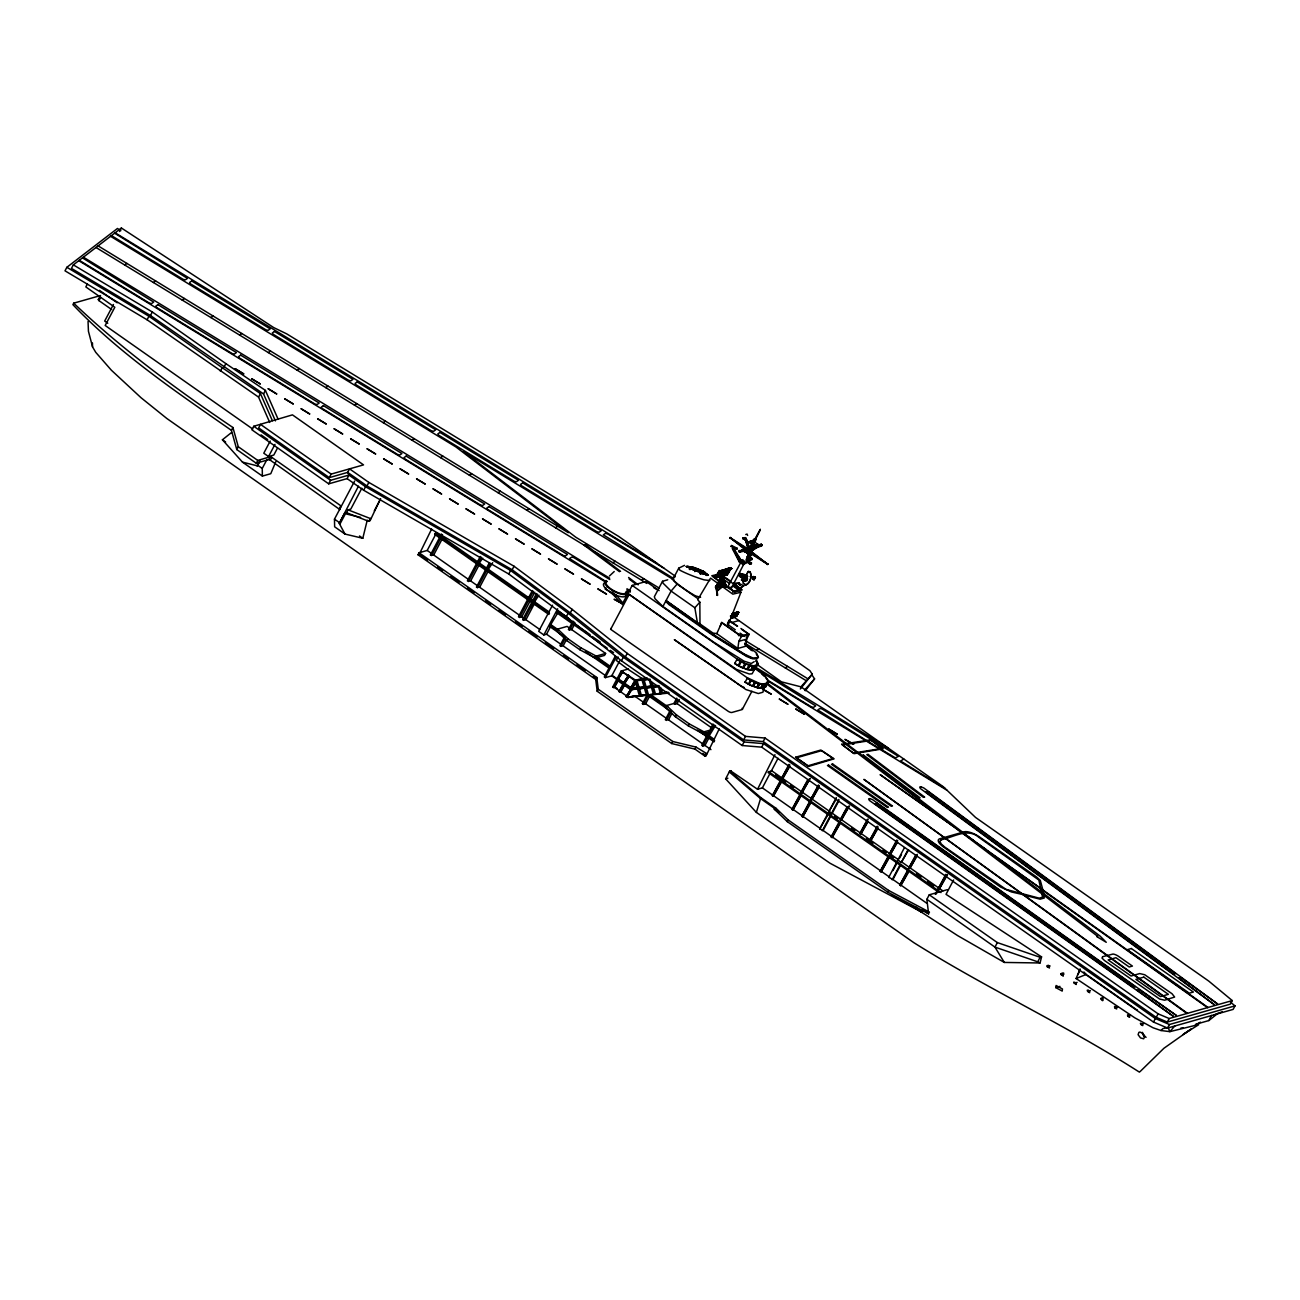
<?xml version="1.0" encoding="UTF-8"?>
<svg xmlns="http://www.w3.org/2000/svg" width="1300" height="1300" viewBox="0 0 1300 1300"><rect width="100%" height="100%" fill="white"/><g stroke="black" fill="none" stroke-linecap="round" stroke-linejoin="round"><path stroke-width="1.5" d="M723.109 579.134L718.916 581.815M723.629 577.704L720.915 575.803L719.778 577.054L723.629 577.704L721.012 577.671L718.51 582.27L724.896 582.66L716.267 586.869L724.88 582.692L720.817 579.67L724.88 582.579L722.101 586.706M718.51 582.27L723.092 578.971M731.786 615.924L730.762 617.63L731.64 615.826M731.949 615.225C734.971 612.3 737.766 614.266 736.759 612.349C738.936 615.192 739.424 609.976 736.369 613.405C725.546 615.42 739.326 611.845 733.363 614.867M746.086 559.276L751.497 563.062L751.075 563.875L747.906 561.665L743.308 564.736L739.278 561.909L732.404 548.762L734.207 547.934M734.045 613.356L732.956 613.795M733.606 547.658L733.411 548.925L733.817 548.178M733.785 616.168L731.364 616.492L732.648 617.24C735.686 616.574 739.944 613.649 734.858 616.249M736.483 616.07L735.345 615.355L734.289 617.386L735.702 615.436M737.344 614.347C736.434 617.776 735.329 615.404 733.314 617.045C729.137 618.264 733.753 615.631 735.296 616.476C737.945 615.111 732.062 615.745 732.648 617.24C733.411 616.492 740.139 614.965 734.63 616.671L733.346 615.924M736.629 612.934L737.669 613.746L737.913 612.592M745.631 537.842C743.226 540.621 746.379 535.324 745.209 539.175L748.053 548.129L748.589 547.072L761.264 544.294M761.101 544.326L762.158 544.879L761.589 545.919L752.212 549.25L739.651 552.175L738.644 551.46L748.589 547.072M740.139 591.077L740.951 592.247L732.826 594.149L710.564 578.11L697.726 599.739L699.839 602.192L699.985 623.919L712.969 633.035L716.771 633.653L737.864 648.472L745.696 646.23L746.655 639.096L749.19 634.286L740.903 628.469M749.661 557.31L749.986 556.692C749.19 549.867 748.247 563.322 748.832 556.465A7.166 6.5 -10 0 1 749.288 555.019C752.505 544.375 744.055 567.044 748.621 560.836L749.336 559.276L747.793 558.512M748.41 557.05L749.141 559.504L749.206 558.545A7.166 6.5 -10 0 1 749.661 557.082L750.019 553.849L751.124 555.23L751.758 553.117L751.66 554.531M747.939 557.375L748.914 559.26L748.166 557.261L749.824 554.158L748.459 556.806L748.946 559.699L748.475 557.554L750.019 553.914L748.881 555.523L749.645 557.034L749.97 555.003A7.166 2.762 17.4 0 1 749.872 554.255L748.914 559.78L747.094 560.202M746.866 560.706L747.841 558.789C746.395 556.497 751.985 549.819 748.946 553.767M721.874 587.031L717.015 591.159L721.695 587.031M752.131 558.984L748.101 560.381L751.952 559.26L751.059 557.7L752.212 559.406L750.474 559.845L749.239 558.707C746.753 556.367 749.06 552.419 747.841 558.626L748.67 554.352M749.45 557.505C750.214 551.314 747.224 557.082 748.621 560.836M748.491 558.545L748.702 556.156L748.491 560.056L748.702 554.921A11.554 10.449 -10 0 1 749.921 552.646L748.979 554.418M747.858 556.839L748.556 554.515M739.017 666.087L742.641 667.842L739.017 666.087L741.179 661.814L744.786 663.569L742.641 667.842M753.707 670.946L752.066 673.822L749.288 674.001L736.629 669.5L627.9 593.531L746.964 677.609L759.606 683.442L763.36 684.028L767.991 682.711L768.398 680.94L765.196 676.033L754.276 668.005M755.024 667.192L755.528 668.947L755.625 667.501M755.722 665.681L757.494 665.21L755.722 665.681L754.146 670.069L757.656 664.918L757.153 663.163M718.754 584.415L716.641 590.655L721.029 579.816M748.442 558.253L748.735 555.831M750.1 576.648L755.008 576.891L752.944 577.102L754.227 579.67L755.414 577.444L754.016 576.729L752.83 578.955L754.097 579.767M717.031 595.254L716.251 587.015L717.324 595.449M748.166 555.327L748.085 557.424L748.215 555.945M748.54 560.04L749.109 559.553M748.134 555.913L747.744 557.619M716.202 587.86L717.178 586.544L715.617 586.414L716.202 587.86L721.029 579.849M748.962 556.026L748.784 557.472M953.599 879.97L946.026 894.335L1041.56 956.881L1040.081 962.975L1004.315 962.439L957.645 935.61L916.191 908.749L891.475 894.888M737.864 648.472L738.822 641.322L741.358 636.529L749.19 634.286M717.048 591.126L715.91 587.064M724.847 582.725L718.543 582.221L721.305 577.753M714.87 578.126L719.599 576.778L721.012 577.671L718.867 582.286L720.931 577.98M92.462 342.924L92.544 346.905L95.729 352.316L111.378 370.224L141.05 397.735L166.855 418.503L913.786 942.63C987.188 988.764 1066.179 1025.212 1139.19 1071.996M722.621 577.639L726.212 586.95L720.346 582.514L721.126 577.817M721.11 578.419L720.346 582.514M719.014 581.815L720.801 579.654L718.689 584.659M720.817 579.946L716.186 586.479L721.24 576.712L722.264 577.428L721.061 577.2L716.186 586.479M1055.73 987.594L1056.104 985.481L1062.457 988.991L1062.214 991.087L1055.73 987.594L1059.971 986.391M690.901 568.003L686.221 566.508L697.986 568.815L699.433 570.635L691.178 567.418M687.44 566.101L703.658 571.334L692.738 566.979M691.454 567.678L689.374 569.319L690.804 567.418L699.579 569.92M690.674 568.067L692.136 567.011L690.674 568.067L692.9 567.791M691.584 568.165L691.031 567.32M692.364 566.979L693.81 568.49L692.364 566.979L686.221 566.508M707.2 574.779L696.93 569.189L704.844 572.13L700.18 573.771L703.105 572.033L708.224 575.169L703.722 571.626L702.488 572.617L707.054 575.494L696.426 569.254L694.785 571.594L696.54 569.822M699.433 570.635L696.426 569.254M698.295 569.774L697.19 570.082L701.854 572.26L703.722 571.626M696.345 569.904L697.775 568.831M698.636 569.091L697.808 569.497M700.18 573.771L701.74 571.773L702.26 572.683M700.928 573.966L702.39 572.049M703.072 571.366L704.697 572.829M703.82 572.227L703.284 571.334M708.159 575.185L703.43 571.399M744.396 538.525L744.949 537.55M719.03 581.88L721.077 577.688M749.141 684.531L752.651 686.14L749.141 684.531L751.189 680.517L754.699 682.142L752.651 686.14M754.211 661.668L751.286 663.471L744.071 661.164L713.716 642.151L662.919 606.499L655.005 598.715L654.355 596.7L662.529 581.279L667.729 579.8M751.189 680.517L754.65 682.37M763.36 690.446L762.954 692.217L758.339 693.534L745.956 689.569L674.326 639.665L735.784 682.321M765.521 685.1L765.765 686.79L767.52 681.346M768.089 681.606L765.57 687.066L763.636 687.602L767.033 682.988M748.654 553.183L757.851 546.747L748.134 552.858L756.405 546.52M731.104 546.423L731.608 545.512L737.214 548.324L736.694 549.315L731.104 546.423L731.608 545.512M736.694 549.315L737.23 548.259M354.624 481.098L334.474 519.139L334.636 526.793L345.004 534.072L362.798 538.281L367.25 520.163M748.053 556.887L748.54 555.734M756.372 812.403L760.841 797.631L729.722 771.062L725.644 778.863L756.372 812.403L829.985 863.216L922.155 912.389L915.98 907.205M718.591 573.414L719.209 571.659M719.079 574.844L720.184 571.431M720.574 572.845L721.012 571.399M720.736 572.634L721.175 571.139L719.696 573.105M721.061 574.291L722.166 570.863M722.572 572.276L723.158 570.586M724.149 570.294L723.044 573.722L725.969 569.774M724.555 571.724L724.977 570.261M724.701 571.512L725.14 570.017M725.026 573.154L725.969 569.985L723.19 575.087M725.205 572.861L726.131 569.725M726.538 571.155L727.122 569.449M727.009 572.601L728.114 569.173M728.52 570.586L729.105 568.88L718.543 571.87M729.17 571.74L730.096 568.604L727.155 572.553M748.881 558.301L748.654 557.261M1078.074 974.545L1080.121 968.987L1076.091 978.542L1134.884 1017.867L1153.1 1027.796L1161.014 1030.526L1169.854 1031.648L1194.342 1025.602L1200.404 1022.158M747.63 535.438L747.061 534.056L745.778 534.528M748.8 556.53L749.921 554.109M716.267 586.869C728.293 573.495 711.913 592.036 717.178 586.544M730.974 617.305L731.64 616.817M732.826 614.006C732.875 615.192 736.271 611.488 734.549 614.25M736.19 615.875L732.859 616.817L733.622 617.581L735.036 615.631M736.109 612.544L738.4 612.365L734.695 614.494M716.3 585.926L715.325 587.242M743.178 581.344L743.73 579.8M742.999 581.425L743.584 579.832M748.946 556.985C751.043 556.043 745.729 560.56 750.344 559.227L752.212 559.406M739.456 634.497L738.79 635.765M740.48 634.01L740.122 634.969L738.043 634.709M749.158 557.245L750.539 554.84L750.506 555.88A11.554 10.449 -10 0 0 749.352 558.171L748.296 557.895M727.984 625.528L740.951 592.247M745.046 581.295L745.778 579.621L740.041 576.176L745.046 581.295L744.38 578.906M275.811 461.679L270.774 473.704L262.389 476.093L242.482 462.134L222.414 439.79L231.514 432.526M595.709 679.477L418.015 554.775L419.087 552.76L596.781 677.446L595.709 679.477L597.188 691.242L671.726 743.551L694.98 749.125L704.86 756.064L706.128 755.69L719.258 728.861M716.771 633.653L721.809 622.472L741.13 636.025L748.296 633.994L741.845 629.46M720.2 626.242L721.809 622.472M737.587 626.145L728.959 620.425L727.366 624.211L735.296 629.769M727.74 624.033L729.3 620.327M749.028 554.158L748.166 555.587M749.109 556.871L748.589 558.415L748.329 556.806M419.949 552.858L431.616 529.084M730.892 771.046L757.543 789.262L762.385 787.881L770.136 773.207M757.543 789.262L774.962 754.666M380.266 499.265L370.045 520.78L368.501 521.219L346.548 512.704L344.662 513.24L339.251 523.445L345.004 534.072M750.409 552.516L748.735 555.961M755.528 539.159L760.337 529.425L755.495 538.996M740.041 576.176L746.688 580.694C749.921 575.656 739.115 578.971 739.408 573.885L743.86 574.86M1195.626 1024.319L1208.886 1020.549L1211.47 1015.446M1100.694 998.562C1104.285 997.327 1103.538 1003.827 1100.694 998.562L1103.521 997.75M716.82 586.706C732.16 588.543 723.938 585.634 723.385 578.175M749.044 554.791L749.824 552.484L749.369 554.174M120.835 230.685L117.455 228.475L66.869 267.296L65 270.822L147.079 319.784L258.554 397.101L269.717 422.435M675.317 576.192L618.719 536.445L286.715 333.873L273.683 327.567L121.388 228.004L73.336 264.875L71.468 268.401L150.442 315.51L263.543 393.949L275.421 420.891M100.539 295.539L73.694 303.176L72.914 304.671C119.6 353.73 176.183 391.771 231.432 430.365L236.779 449.556L256.311 463.271L268.791 459.55L270.286 460.184L339.852 509.567L340.892 505.83L271.781 457.34L270.286 456.723L257.806 460.444L256.311 463.271M87.409 283.936L85.832 286.926L114.822 307.271L105.17 325.488L252.752 429.049M119.519 231.53L121.388 228.004M111.638 309.514L98.914 300.592L98.28 299.553L100.035 296.238M98.914 300.592L100.653 297.277M113.457 304.476L104.683 321.051L107.786 323.229M147.079 319.784L148.947 316.257L66.869 267.296M150.442 315.51L152.311 311.984L73.336 264.875M220.382 371.248L222.251 367.721L148.947 316.257M223.99 367.152L225.875 363.626L152.311 311.984M231.432 430.365L232.928 427.521C177.125 389.691 122.525 349.846 73.694 303.176M258.554 397.101L260.423 393.575L222.251 367.721M263.543 393.949L265.411 390.406L225.875 363.626M236.779 449.556L238.274 446.729L232.928 427.521M331.175 474.094L260.52 424.385L258.651 427.911L329.306 477.62L331.175 474.094L363.512 464.88L292.451 414.863L253.76 426.27L251.891 429.796L328.705 483.844L347.1 478.611L348.969 475.085L347.685 472.387L349.554 468.861L368.842 482.414L514.036 566.231L572.163 609.375L627.234 653.38L745.517 736.385L765.066 738.043L1158.105 1013.821L1169.188 1018.534L1232.27 1000.577L1208.691 981.045L975.536 817.424L943.312 786.744L800.946 686.839L781.446 681.834L757.656 664.918M242.482 462.134L257.075 465.774L259.886 460.574M270.221 441.041L263.786 453.212L268.531 456.544L273.796 455.049L277.485 448.094M257.075 465.774L259.301 462.67M262.389 476.093L262.243 468.439L267.036 459.387M268.531 456.544L274.983 444.372M268.791 459.55L270.286 456.723M270.286 460.184L271.781 457.34M328.705 483.844L330.574 480.317L348.969 475.085L365.544 486.72L510.608 570.489L568.149 613.178L623.301 657.264L744.039 741.975L763.587 743.633L1155.359 1018.534L1169.447 1024.514L1235 1005.875L1230.401 1002.056M339.381 508.657L340.892 505.83M339.251 523.445L358.459 486.168M339.999 523.965L345.41 513.76L360.604 517.367M346.548 512.704L348.059 509.86L350.805 509.08L361.855 488.215M1235 1005.875L1233.131 1009.401L1167.579 1028.056L1153.49 1022.06L761.719 747.159L742.154 745.517L621.433 660.79L566.28 616.72L508.739 574.015L363.659 490.246L365.544 486.72M1232.27 1000.577L1230.401 1004.12L1167.319 1022.06L1156.236 1017.364L763.197 741.569L743.649 739.911L625.349 656.906L570.294 612.901L512.168 569.774L366.974 485.94L368.842 482.414M368.501 521.219L371.215 518.034M374.286 510.835L380.673 498.761M434.671 534.349L436.475 532.919L441.951 536.754L440.131 538.184L434.671 534.349L435.906 534.008L427.196 550.452L419.087 552.76M448.923 543.156L442.39 538.558L433.696 555.003L430.43 554.905L441.496 533.991M431.454 555.62L442.52 534.706M441.724 537.81L477.669 563.03L477.084 564.119L441.139 538.899L441.724 537.81L442.975 537.469L478.904 562.705M480.317 556.449L467.382 580.84L470.649 580.938L479.343 564.509L484.152 567.872M468.406 581.555L481.325 557.164M479.927 563.42L487.923 569.043L486.119 570.456L478.108 564.834L482.723 558.122M489.336 562.786L476.418 587.178L479.668 587.275L488.378 570.846L496.584 576.615M477.441 587.892L490.36 563.501M487.711 570.082L528.791 598.91L528.206 599.999L487.142 571.171L492.7 562.689M508.739 574.015L510.608 570.489M512.168 569.774L514.036 566.231M532.35 590.574L518.505 616.72L519.529 617.435L521.755 616.817L530.449 600.389L529.23 600.714L532.383 602.924L534.186 601.51L531.034 599.284L529.23 600.714M519.529 617.435L533.374 591.289M531.034 599.284L534.771 592.231M548.519 613.064L534.625 603.314L525.931 619.759L522.697 619.645L536.526 593.499M523.705 620.36L537.55 594.23M531.001 607.523L532.74 604.24M533.991 602.55L549.429 613.389L548.844 614.477L533.406 603.639L538.947 595.156M552.533 605.183L538.688 631.329L543.839 634.952L546.536 634.205L550.826 626.113L557.05 630.484M543.839 634.952L557.684 608.806M565.191 637.374L549.608 626.438L558.041 612.479L568.945 620.133M572.406 623.74L556.822 612.804L557.408 611.699L558.61 611.374L569.53 619.044M566.28 616.72L568.149 613.178M570.294 612.901L572.163 609.375M564.622 636.854L559.91 645.759L563.144 645.872L566.572 639.389M607.165 648.131L573.43 624.455L574.649 624.13L571.724 629.639L568.506 629.541L572.991 621.075M560.934 646.474L565.646 637.569M569.514 630.256L573.999 621.79M573.43 624.455L575.217 623.041M605.979 587.811L605.231 589.241C612.381 591.5 619.564 602.859 623.35 604.825M615.534 596.472L616.298 595.059L622.863 603.021L632.19 585.423L646.067 581.474L659.133 590.622M742.056 708.337A3.25 1.121 27.9 0 1 742.04 709.589L731.9 712.465A3.25 1.121 27.9 0 1 727.919 711.116L610.659 629.314L628.94 594.799M571.724 629.639L605.605 653.429L604.549 655.411L595.189 658.028L579.832 649.724L566.995 640.721L556.692 631.004L557.716 629.086L567.125 626.405L569.514 628.095M615.371 655.996L604.305 676.91L605.329 677.641L611.764 675.854L619.661 660.92M597.188 691.242L598.26 689.227L596.781 677.446M597.188 657.979L610.171 667.436L609.586 668.525L585.488 651.625M605.329 677.641L616.395 656.727M618.117 657.004L616.298 660.449L627.77 669.142L641.989 678.47L647.189 677.885M621.433 660.79L623.301 657.264M625.349 656.906L627.234 653.38M669.126 693.046L627.055 697.239L626.161 696.621L631.036 689.016L624.764 684.613L620.88 691.941L619.028 691.6L623.886 683.995L618.378 680.144L614.51 687.472L612.641 687.131L621.173 671.011L628.452 668.98M613.519 687.749L618.378 680.144M617.906 679.477L623.041 671.352L617.906 679.477L623.399 683.329L628.534 675.204L623.399 683.329M684.531 565.354L678.762 568.165L673.481 578.126L674.164 580.921A48.961 16.981 27.9 0 0 695.549 595.92L700.602 597.285M662.919 606.499L665.649 601.331L716.462 636.984M745.095 643.988L756.584 653.071L758.42 657.508L752.863 657.995L744.461 654.128L711.783 633.555L666.055 600.584L671.076 591.077L677.121 584.074L697.759 598.553M619.028 691.6L622.911 684.271L617.403 680.42M619.905 692.217L624.764 684.613M624.276 683.946L629.411 675.837L624.276 683.946L630.549 688.35L634.855 681.801M756.178 653.819L758.306 657.085L756.876 658.97L752.456 658.759L746.736 656.516L711.376 634.303L668.817 604.435L669.207 603.688M626.161 696.621L631.036 689.016M630.549 688.35L634.709 680.501L641.989 678.47M668.476 692.591L627.055 697.239L631.069 689.666L638.381 688.675M631.702 688.447L636.058 680.842L643.029 679.884L642.054 680.16L644.085 687.066L631.702 688.447L638.056 687.57L637.081 687.846L634.709 680.501L621.173 671.011L635.684 680.225M627.055 697.239L632.044 689.39M632.678 688.171L636.253 681.428M744.673 549.38L730.064 537.566L746.883 548.194M653.055 697.872L649.935 695.679L645.645 703.788L643.451 704.389L642.428 703.674L647.14 694.785M729.706 538.216L730.584 537.42M643.451 704.389L648.619 694.622M670.589 711.327L648.733 696.004L649.317 694.915L666.494 706.956M719.81 570.846L716.398 576.94L717.957 575.315M717.567 575.591L720.135 570.83M722.361 576.55L717.291 576.924L720.021 571.675M717.73 576.648L716.592 576.111L726.017 573.381L728.699 568.311L730.161 569.335L728.455 567.954L725.514 573.332M718.185 575.413L720.736 570.668M732.534 548.519L741.699 561.226L734.191 549.039L732.534 548.519C735.702 549.136 736.028 557.212 739.7 561.113L743.73 563.924L747.906 561.665M718.786 575.25L721.305 570.505L718.283 576.387L718.055 575.364L716.414 577.021M719.404 575.071L721.971 570.31M721.159 571.903L719.566 570.489L716.251 577.135L728.146 573.755L731.087 568.214M719.225 576.225L722.572 570.148M721.923 574.178L720.379 575.884L723.19 569.969M720.363 575.803L723.808 569.79M719.778 577.054L720.915 575.803M721.207 575.656L724.409 569.628M717.291 576.924L727.301 574.876L725.644 573.251M722.459 574.194L725.026 569.449M716.398 586.625L721.256 577.249M722.15 574.113L722.247 575.266L725.628 569.27M723.678 573.852L726.245 569.091M720.801 579.686L718.9 582.075M742.885 538.216L745.745 538.444L746.428 539.663L745.355 539.971L742.885 538.216L745.908 538.168L749.206 547.154L746.298 539.581M724.295 573.674L726.863 568.929M724.23 574.697L727.415 568.766L724.327 574.681M743.194 539.175L743.031 537.94M725.173 574.519L728.585 567.921L729.462 568.539M726.749 572.975L729.251 568.246M744.786 538.801L745.241 537.566M724.344 574.762L725.887 573.056L726.099 574.259L729.3 568.181L718.916 571.188L716.349 575.981L728.942 572.179M744.575 539.354L746.233 539.89M721.89 576.046L726.749 574.08M727.155 573.966L729.934 568.847L728.991 572.033L717.242 575.38L720.021 571.48M745.355 539.971L746.574 539.37M727.22 574.697L726.017 573.381M730.779 568.246L731.738 568.571L730.779 568.246L729.609 570.278M745.599 540.069L747.711 547.072L751.335 548.096L749.921 547.332M739.651 552.175L740.22 551.119L762.158 544.879M748.54 541.938L752.814 540.508L757.754 544.342L753.626 545.512L748.54 541.938L752.814 540.508M739.278 561.909L742.121 560.43M747.403 547.674L750.165 547.024M744.153 563.469L731.543 587.892L730.064 587.909L728.081 586.219L741.049 561.957M749.856 547.609L752.781 542.653M752.472 542.523C753.724 536.413 758.258 538.85 753.886 543.286L752.472 542.523L753.74 543.562L751.335 548.096M750.376 547.202L751.969 544.18M752.911 542.392L754.959 538.541M750.523 547.885L752.326 542.783M753.058 543.075L754.504 538.671M751.254 547.674L752.846 544.651M753.789 542.864L755.836 539.012M750.376 549.786L750.945 548.73M748.508 549.266L767.764 564.411L749.304 552.695L749.58 551.314M748.54 554.84L749.158 553.459M747.565 556.01L748.93 554.531M753.626 545.512L757.9 544.066M746.606 559.731L747.337 556.335M739.781 576.664L738.709 575.201L739.408 573.885M752.212 549.25L752.765 548.21M739.619 574.567L740.301 573.267L743.064 577.509M746.801 560.365L747.727 559.829M747.516 561.129L748.442 560.592M748.117 561.226L749.239 558.707L747.793 558.058M748.719 560.332L749.271 558.854M751.059 557.7L751.189 558.464M670.02 710.808L665.308 719.729L668.509 719.842L671.938 713.359M713.749 740.48L709.247 737.311L704.957 745.42L702.78 746.021L701.756 745.306L709.312 731.055L710.336 731.77L702.959 733.753L688.285 725.822L675.447 716.82L665.503 707.46L666.526 705.526L673.904 703.495L676.715 698.165M740.886 577.346L740.22 575.835M741.504 576.875L740.464 575.364M751.465 557.651L751.887 558.837M666.331 720.444L671.044 711.539M673.904 703.495L674.911 704.21L677.56 699.221M739.001 583.375L743.795 585.78L740.171 588.071M744.25 574.535L741.52 574.242L742.869 576.128L745.615 576.42L744.25 574.535L741.52 574.242M747.484 562.461L749.938 564.184L751.497 563.062M761.15 544.164L761.589 545.919M674.911 704.21L677.089 703.609L679.283 699.481M743.795 585.78L738.546 588.851L733.736 585.488M731.949 615.371L733.086 613.226M734.711 613.161C732.599 615.534 732.842 611.991 735.166 614.087M732.03 616.298L732.29 617.955L733.444 616.086M733.363 614.071L733.753 613.031M731.624 618.134L732.111 616.85L732.956 617.76M753.496 579.686L755.414 577.444M734.679 615.55L734.76 616.98M735.345 615.355L735.605 617.012M735.215 613.145L736.011 614.104L737.425 612.17L738.822 612.495M736.011 615.176L735.426 616.785L734.695 615.94M736.678 613.925L737.734 611.894M737.506 613.795L738.384 611.991L737.669 613.827M671.726 743.551L672.799 741.52L696.053 747.11L706.972 753.74M767.227 564.558L768.105 563.745M746.395 637.569L748.296 633.994M734.711 663.455L737.035 659.279L740.447 661.408L738.108 665.584L734.711 663.455L738.108 665.584M694.98 749.125L696.053 747.11M713.05 724.003L710.352 729.072L711.376 729.788L714.058 724.717M743.389 667.924L745.517 663.894L749.158 665.438L747.012 669.467L743.389 667.924L747.012 669.467M708.793 735.508L707.038 736.921L697.385 730.129M743.551 668.233L745.517 663.894M702.78 746.021L710.336 731.77M714.09 741.861L708.061 737.636L715.52 725.481M746.85 669.142L749.158 665.438M756.714 660.4L757.884 664.658L753.171 665.925L750.831 670.28L747.516 669.337L749.661 665.308L752.976 666.25L749.661 665.308M747.858 669.695L750.003 665.665M704.86 756.064L705.916 754.033M750.831 670.28L752.635 665.876M745.095 682.11L747.321 678.21L750.555 680.176L748.329 684.092L745.095 682.11L748.329 684.092M751.514 670.329L753.642 666.299L755.836 666.169L753.707 670.199L751.026 669.955L753.707 670.199M753.236 669.825L755.836 666.169M756.21 665.714L757.64 663.016L756.031 660.904L757.64 663.016M754.146 670.069L757.754 663.455M752.716 685.913L754.699 682.142M753.366 686.173L755.365 682.403L758.794 683.491L756.925 687.57L753.366 686.173L756.925 687.57M753.496 686.465L755.365 682.403M742.446 709.134L751.904 691.275M756.811 687.261L758.794 683.491M763.717 688.058L760.955 687.911L763.717 688.058L765.716 684.288L762.954 684.141L760.744 688.22L757.705 687.749L759.411 683.637L762.742 684.466L759.411 683.637M757.705 687.749L759.704 683.995M760.744 688.22L762.45 684.109M761.394 688.253L763.376 684.499M763.279 687.7L765.716 684.288M764.173 687.928L767.553 683.312M763.636 687.602L768.04 681.216L767.26 679.347M743.649 739.911L745.517 736.385M742.154 745.517L744.039 741.975M763.197 741.569L765.066 738.043M761.719 747.159L763.587 743.633M732.778 616.265L809.949 670.735L812.24 674.18L800.329 688.967M812.273 675.415L814.564 678.876L805.22 690.771M778.05 758.29L771.517 770.624L767.975 772.444L938.86 892.369M781.852 781.43L773.289 796.315L772.395 795.697L781.024 779.399M789.75 766.496L782.421 779.074L781.528 778.456L789.003 764.335M772.395 795.697L780.959 780.796M781.528 778.456L788.872 765.879M773.289 796.315L781.918 780.033M782.421 779.074L789.896 764.969M947.44 889.623L929.256 894.806L926.867 899.324L928.606 913.803L887.737 892.109L787.28 821.633L774.264 809.104L776.181 808.405L760.841 797.631M801.45 795.178L792.886 810.079L791.992 809.445L799.76 794.788M810.29 778.489L802.019 792.837L801.125 792.204L807.674 779.854M791.992 809.445L800.556 794.56M801.125 792.204L808.47 779.626M792.886 810.079L800.654 795.405M802.019 792.837L809.494 778.716M787.28 821.633L788.174 819.942L776.181 808.405M811.249 802.067L802.685 816.952L801.791 816.319L810.42 800.036M819.163 787.134L811.817 799.711L810.924 799.077L818.399 784.972M801.791 816.319L810.355 801.434M810.924 799.077L818.269 786.5M802.685 816.952L811.314 800.654M811.817 799.711L819.293 785.59M830.895 815.847L823.128 830.505L819.715 828.896L828.344 812.614L831.756 814.222M838.809 800.914L832.26 813.264L828.847 811.655L836.322 797.55M819.715 828.896L827.418 815.636M828.847 811.655L836.193 799.077M822.331 830.733L830.099 816.075M831.464 813.491L838.939 799.386M840.661 822.689L832.097 837.59L831.204 836.956L838.955 822.299M849.485 806L841.214 820.332L840.336 819.715L846.869 807.365M831.204 836.956L839.767 822.071M840.336 819.715L847.665 807.137M832.097 837.59L839.849 822.916M841.214 820.332L848.689 806.227M868.156 821.519L860.827 834.096L859.934 833.462L867.409 819.358M859.934 833.462L868.205 819.13M860.827 834.096L867.36 821.746M877.955 828.392L870.626 840.97L869.733 840.336L877.208 826.231M869.733 840.336L877.061 827.759M870.626 840.97L878.085 826.849M889.655 857.074L881.091 871.975L880.197 871.341L887.965 856.684M897.553 842.14L890.224 854.717L889.33 854.1L896.805 839.979M880.197 871.341L888.761 856.456M889.33 854.1L896.659 841.523M881.091 871.975L889.72 855.676M890.224 854.717L897.699 840.612M900.721 864.841L892.954 879.515L888.729 877.321L897.358 861.039M908.635 849.908L901.29 862.485L897.861 860.08L904.394 847.73M892.986 870.577L897.292 862.436M899.6 858.097L901.469 854.555M892.158 879.742L899.925 865.069M901.29 862.485L907.822 850.135M887.737 892.109L888.615 890.435L788.174 819.942M908.391 872.462L900.689 885.722L899.795 885.089L908.424 868.806M917.166 855.904L909.821 868.481L908.928 867.847L915.46 855.498M899.795 885.089L908.359 870.204M908.928 867.847L916.273 855.27M900.689 885.722L908.456 871.065M909.821 868.481L917.296 854.36M935.236 894.319L937.82 889.428L938.714 890.061M947.489 874.77L939.217 889.102L938.324 888.485L945.799 874.364M936.033 894.091L937.755 890.841M938.324 888.485L945.669 875.908M939.217 889.102L946.693 874.998M1041.56 956.881L1040.114 957.288L997.36 942.597L994.971 947.115L1004.315 962.439M926.867 899.324L994.971 947.115L1037.725 961.805L1040.114 957.288M1153.49 1022.06L1155.359 1018.534M1156.236 1017.364L1158.105 1013.821M1167.319 1022.06L1169.188 1018.534M1167.579 1028.056L1169.447 1024.514M566.995 640.721L568.019 638.804L557.716 629.086M579.832 649.724L580.84 647.806L568.019 638.804M595.189 658.028L596.212 656.094L605.605 653.429M675.447 716.82L676.455 714.903L666.526 705.526M688.285 725.822L689.293 723.905L676.455 714.903M702.959 733.753L703.983 731.835L711.376 729.788M748.134 556.628L748.54 555.327M755.154 538.801L760.337 529.425M746.688 577.899C749.45 574.974 744.136 573.901 742.121 575.786L742.869 576.128M749.125 555.214L749.564 556.026M749.304 555.636L750.149 554.288C749.076 556.335 752.164 553.962 750.474 552.89M750.181 556.189L748.849 555.685L748.231 559.601C748.475 557.749 751.319 560.332 749.158 558.984M750.051 556.579L749.986 555.506L749.32 558.058L748.556 557.7M748.849 558.626L747.663 555.831M721.955 586.755L724.766 582.628M719.225 574.811L722.004 570.911M721.679 572.536L722.995 570.635M721.207 574.242L723.986 570.342M723.661 571.967L724.977 570.066M725.644 571.399L726.96 569.497M725.173 573.121L727.951 569.221M727.626 570.846L728.942 568.929M726.342 586.706L734.923 591.971L742.202 589.891L733.59 583.261M609.44 575.997L614.217 571.545M749.986 553.93L750.295 555.474M1060.816 973.765L1062.311 973.44L1063.254 976.138L1060.816 973.765L1063.644 972.969M1174.94 1025.846L1169.854 1031.648L1168.148 1027.536L1162.85 1028.641L1161.014 1030.526M610.854 628.436L610.659 629.314M800.946 686.839L812.24 674.18M804.602 690.024L814.564 678.876M699.985 623.919L697.385 622.57L694.85 607.766L699.839 602.192M697.092 569.514L694.931 570.879M750.539 551.996L749.872 553.004M1139.872 1071.801L1163.922 1048.271L1191.06 1029.129L1184.446 1033.565M718.396 576.452L719.94 574.746M722.361 575.331L723.905 573.625M726.326 574.194L727.87 572.488M742.398 550.648L747.776 553.183L743.941 550.452L742.398 550.648L747.776 553.183M749.872 554.726L750.506 555.88C753.139 554.011 749.45 555.051 750.847 553.735L749.954 553.426M689.942 569.66L691.372 568.344M747.663 550.566L767.585 563.891M751.221 549.234L750.279 549.234M744.266 563.842L740.821 562.169M751.887 553.719L751.709 553.199M735.442 612.739L737.149 613.519M732.29 617.955L732.16 616.801M738.481 613.129L737.067 612.089L735.702 613.584L734.776 612.918M733.622 617.581L732.42 616.59L730.844 617.337M733.639 616.476L731.055 616.769M738.692 612.251L737.1 612.479L737.913 612.202M736.954 615.534L735.426 615.517M1208.886 1020.549L1217.791 1013.415M622.944 604.11L614.087 599.235L621.254 603.07M124.719 265.005L126.929 263.445M153.433 282.523L155.643 280.963M182.162 300.04L184.356 298.48M210.876 317.558L213.086 315.998M239.606 335.075L241.8 333.515M268.32 352.592L270.53 351.033M297.05 370.11L299.244 368.55M325.764 387.627L327.957 386.067M354.477 405.145L356.688 403.585M383.207 422.663L385.401 421.102M411.921 440.18L414.131 438.62M440.651 457.698L442.845 456.137M469.365 475.215L471.575 473.655M498.079 492.733L500.289 491.173M526.809 510.25L529.003 508.69M555.523 527.767L557.733 526.207M584.253 545.285L619.499 571.691M586.446 543.725L585.341 544.505L620.555 571.366M612.966 562.803L615.176 561.242M641.696 580.32L643.89 578.76M756.567 650.406L758.778 648.846M785.298 667.924L787.491 666.364M749.84 551.119L754.764 547.674M752.749 549.624L757.347 546.406M737.035 659.279L740.447 661.408M1182.805 1034.67L1198.697 1024.693M747.321 678.21L750.555 680.176M751.66 553.117L750.523 552.435M734.744 613.454L734.224 613.795M735.93 612.771L735.02 613.372M734.858 613.47L735.767 612.869M735.572 613.096L736.856 612.511M733.801 616.558L734.614 616.086M731.721 615.306L737.977 613.746L731.721 615.712M736.092 615.322L737.084 615.761M1076.091 978.542L1086.15 974.431L1087.028 975.049M1213.745 1015.138L1222.244 1011.741M738.644 551.46L746.151 548.795M753.269 576.469L754.617 576.826L753.431 579.053L752.944 577.102M98.28 299.553L99.418 299.227M329.306 477.62L347.685 472.387L366.974 485.94M418.015 554.775L419.299 554.418L427.586 560.235M674.992 576.989L672.262 577.769L672.246 579.166L677.121 584.074M730.909 568.003L718.997 571.594L719.826 572.179M718.185 572.569L731.738 568.571M717.811 573.251L728.211 570.212M749.938 564.184L751.075 563.875M717.454 573.95L727.837 570.911M717.08 574.633L727.48 571.594M727.106 572.293L712.936 576.42L733.785 591.175L741.081 589.225L719.972 574.405M725.709 573.755L716.95 576.241L718.461 577.184L716.885 575.738M718.25 577.249L727.431 574.633M732.664 592.183L738.969 590.265L732.534 585.666M732.274 613.86L738.546 612.17M732.274 614.055L738.497 612.381M730.486 615.875L737.977 613.746M730.486 616.281L737.994 614.153M732.712 616.704L736.775 615.469M730.697 617.435L731.575 617.142M731.543 617.191L736.775 615.664M731.51 622.668L738.611 620.636M738.822 641.322L746.655 639.096M612.641 687.131L614.38 686.628L617.354 688.724M648.05 679.331L643.061 680.046L645.092 686.952L652.08 685.994L645.092 686.952M645.06 686.79L638.089 687.733L635.651 680.274L647.189 678.974M638.414 688.837L659.409 686.319L638.414 688.837L640.445 695.727L647.433 694.785M634.709 680.501L650.081 679.266L652.113 686.156L653.087 685.88L652.08 682.435M628.014 697.661L632.759 696.296M652.438 687.261L654.469 694.168L646.441 695.061L644.41 688.171M658.434 686.595L660.465 693.485L661.44 693.209L653.461 694.281L651.43 687.375M667.469 692.705L668.444 692.429L661.472 693.371L659.441 686.481M729.722 771.062L731.071 770.673M725.644 778.863L727.886 778.229M944.125 837.525L939.656 838.792A12.529 4.355 27.9 0 0 944.125 847.438L1000.545 887.023L1011.384 891.946L1023.913 894.806M944.645 837.379L961.513 832.569M962.682 832.244L964.307 831.773A12.529 4.339 27.9 0 1 979.436 836.891L1036.36 876.834L1040.293 880.344L1042.876 889.964M897.861 860.08L898.658 859.852L891.02 854.49M888.729 877.321L889.525 877.094L881.888 871.748M1039.919 963.024L1037.725 961.805M1047.312 966.794L1049.457 968.013L1048.531 965.331L1046.922 965.673L1047.312 966.794L1050.14 965.981M1061.174 974.886L1064.001 974.09M1074.288 983.206L1076.237 984.49L1076.075 982.849L1073.8 982.117L1074.288 983.206L1077.115 982.394M1087.612 991.461L1089.693 992.696L1088.376 990.112C1085.386 989.641 1088.766 993.151 1090.44 990.649M1114.799 1007.809C1120.015 1011.904 1113.109 1003.178 1114.799 1007.809L1117.626 1007.013M1127.799 1016.161C1132.788 1020.305 1126.19 1011.498 1127.799 1016.161L1130.626 1015.349M1140.929 1024.465C1146.356 1028.43 1138.378 1020.142 1140.929 1024.465L1143.756 1023.669M430.43 554.905L432.673 554.288L427.196 550.452M522.697 619.645L524.908 619.044L521.755 616.817M568.506 629.541L570.7 628.924M642.428 703.674L644.621 703.072L634.335 695.858M441.139 538.899L442.39 538.558M478.108 564.834L479.343 564.509M487.142 571.171L488.378 570.846M533.406 603.639L534.625 603.314M556.822 612.804L558.041 612.479M549.608 626.438L550.826 626.113M648.733 696.004L649.935 695.679M708.061 737.636L709.247 737.311M960.928 832.163L857.447 753.139M952.916 825.939L880.116 774.654L986.326 849.712M985.806 849.859L1042.275 889.525M747.695 576.306L743.194 577.265L741.715 576.469M734.224 583.408L739.375 582.676M733.85 584.106L737.279 583.619M652.113 686.156L658.109 685.49M631.069 689.666L637.406 688.951L639.438 695.841L640.413 695.565L628.03 696.962M640.185 695.191L644.085 694.753M662.903 692.656L666.933 692.201M1180.904 1028.056L1183.325 1027.812M764.238 676.293L761.979 674.115M747.533 552.565L747.305 553.589M716.544 587.113L726.359 586.82M716.739 587.194L726.212 586.95M742.836 559.585L743.275 561.113L745.42 561.096M701.009 572.179L699.367 572.114L700.781 573.511M701.431 572.601C697.938 572.634 705.884 574.876 702.715 572.959M703.008 574.161L704.746 573.658L703.235 572.812M709.832 580.548L704.048 579.849A51.578 13.666 15.1 0 1 679.851 570.196L678.762 568.165M735.085 612.658L737.36 612.414M752.83 578.955L753.935 577.883M756.308 546.942L757.201 547.072M766.464 678.795L765.164 676.764M757.413 687.408L760.451 687.879M753.594 665.876L745.469 663.601L736.629 658.71L632.19 585.423M747.516 669.337L750.49 669.906M1024.514 895.245L1040.163 899.178L1044.257 898.024L1043.77 895.229M755.105 539.224L755.934 539.435M752.928 543.351L753.74 543.562M736.808 612.56L738.01 613.551M736.011 614.104L734.825 613.129L734.029 614.673M734.159 613.308L735.036 613.779L734.11 613.113M733.168 616.558L734.289 617.386M742.722 561.356C738.335 560.43 746.102 565.321 744.153 562.201M741.065 577.005L747.63 578.923M749.352 657.166L751.839 657.962M755.479 682.711L758.924 683.8M744.071 687.424L741.163 686.108M743.34 538.899L745.517 539.679M348.059 509.86L369.996 518.391M692.819 567.938L693.81 568.49M749.239 559.049L750.295 559.683M722.199 576.778L721.386 576.339M747.24 556.514L747.825 557.911M747.841 558.789L749.369 559.423M903.841 759.054L900.591 761.036L945.002 788.352M888.615 890.435L929.484 912.145M580.84 647.806L596.212 656.094M689.293 723.905L703.983 731.835M1136.021 1009.288L1137.435 1010.068M734.435 613.242L735.345 614.299M764.562 690.072L771.339 694.184L762.483 689.325M851.419 742.804L844.935 739.375L850.752 742.901M852.394 743.389L853.791 744.234L851.727 743.486M115.131 232.797L656.793 563.176M114.644 233.188L187.46 278.395L185.331 279.89L183.121 279.338L111.459 235.625M664.235 568.409L607.669 533.91L605.459 533.341L603.33 534.852L672.799 578.012M110.565 236.307L455.991 447.005L568.344 532.691L98.101 245.863M673.173 579.475L463.483 451.587L575.851 537.258L659.1 588.039M745.258 640.591L808.048 678.892M96.005 247.488L587.372 547.186M594.864 551.769L646.75 583.424M653.51 587.535L656.89 589.599M744.738 643.191L806.358 680.778M83.362 257.173L609.651 578.191M626.957 588.754L630.419 590.866M755.495 667.144L888.355 748.183M82.469 257.871L153.676 302.088L151.548 303.599L149.338 303.046L79.284 260.309M609.814 579.524L573.869 557.602L571.675 557.05L569.546 558.561L606.483 581.88M626.925 589.956L630.354 592.053M754.78 667.94L815.685 705.884L813.556 707.395L811.363 706.842L768.186 680.501M625.316 593.369L628.745 595.449M866.466 740.447L817.798 709.979L819.926 708.467L822.136 709.02L898.446 756.356L895.424 757.884L881.205 749.434M867.425 741.033L880.23 748.849M78.78 260.699L605.8 582.14M767.455 680.745L865.572 740.594M866.531 741.179L879.336 748.995M880.295 749.58L947.017 790.27M916.191 908.749L922.155 912.389M746.801 655.996L718.104 638.008M1146.08 1037.319L1143.854 1035.694L1142.456 1032.346M730.226 538.07L743.275 546.699M1135.128 1008.719L1088.246 975.861M748.686 541.678L753.773 545.253M746.525 549.835L749.661 552.045M746.168 550.501L749.304 552.695M739.212 550.404L740.22 551.119M725.595 573.544L727.301 574.876M719.68 570.879L721.289 571.87M719.144 571.35L719.972 571.935M730.47 581.067L719.94 573.852L711.815 575.754L720.249 582.254M735.719 585.894L738.92 588.153M721.858 578.175L729.479 583.521M715.617 586.414L716.885 587.372M734.419 612.836L735.832 613.892M733.444 613.291L733.883 613.535M732.778 613.486L733.883 614.445M728.959 620.425L737.019 626.08M740.058 633.116L744.803 636.447M721.467 622.554L741.358 636.529M694.85 607.766L671.076 591.077L663.179 583.294L662.529 581.279M666.055 600.584L697.385 622.57M611.878 591.955L614.819 594.019M99.483 290.339L117.195 302.786M557.408 611.699L572.991 622.651M574.015 623.366L590.086 634.644M584.285 630.89L587.503 633.149M592.312 636.529L600.34 642.168M610.383 650.39L613.6 652.633M488.946 569.758L530.01 598.569M535.21 602.225L549.104 611.975M435.24 533.26L440.7 537.095M478.692 563.745L486.704 569.367M529.815 599.625L532.967 601.835M452.189 545.447L476.694 562.64M499.866 578.906L509.73 585.829M513.012 588.136L522.86 595.059M677.089 703.609L712.514 728.471M771.517 770.624L782.324 778.229M783.217 778.846L801.921 791.976M802.815 792.594L811.736 798.85M812.614 799.484L829.644 811.428M832.26 813.264L841.133 819.488M842.026 820.105L860.73 833.235M861.624 833.869L870.529 840.109M871.423 840.742L890.126 853.873M902.086 862.258L909.724 867.62M910.617 868.254L939.136 888.258M940.014 888.875L942.874 890.874M775.645 774.832L780.276 778.099M782.714 779.805L785.834 781.983M790.514 785.265L793.634 787.459M834.714 816.286L837.671 818.366M851.467 828.051L854.783 830.375M866.401 838.516L873.031 843.18M882.992 850.167L886.307 852.491M890.516 855.449L893.571 857.594M916.451 873.649L921.196 876.98M927.534 881.432L933.871 885.869M800.621 793.163L801.515 793.78M768.479 771.501L941.021 892.58M551.395 625.024L557.635 629.395M596.911 656.971L609.765 665.99M650.504 694.59L667.664 706.648M703.966 732.111L707.184 734.386M709.816 736.222L714.334 739.391M550.176 625.349L557.976 630.809M595.709 657.296L610.171 667.436M702.796 732.436L707.622 735.832M708.646 736.548L714.659 740.756M594.734 656.939L609.18 667.079M656.175 700.066L665.535 706.631M700.164 730.957L706.615 735.475M929.256 894.806L997.36 942.597M618.881 679.201L624.374 683.053M625.267 683.67L631.524 688.074M612.072 675.334L617.045 678.811M611.764 675.854L616.151 678.925M623.789 684.889L630.045 689.293M433.696 555.003L467.984 579.085M470.649 580.938L477.051 585.439M479.668 587.275L520.731 616.102M525.931 619.759L539.825 629.509M546.536 634.205L560.56 644.053M563.144 645.872L604.89 675.188M645.645 703.788L665.925 718.023M668.509 719.842L703.934 744.705M704.957 745.42L710.954 749.645M261.04 434.866L267.67 439.53M762.385 787.881L773.191 795.47M774.085 796.087L792.805 809.217M793.683 809.851L802.604 816.091M803.481 816.725L820.511 828.669M823.128 830.505L832 836.729M832.894 837.362L880.994 871.114M892.954 879.515L900.591 884.861M901.485 885.495L926.867 903.305M614.51 687.472L620.003 691.324M620.88 691.941L627.153 696.345M437.531 567.206L442.504 570.7M450.791 576.517L459.095 582.335M467.382 588.153L474.012 592.816M485.615 600.957L490.587 604.451M498.875 610.269L505.505 614.916M515.466 621.904L522.096 626.551M528.726 631.199L537.014 637.016M545.301 642.834L553.589 648.651M563.55 655.639L568.523 659.133M576.81 664.95L585.097 670.767M593.385 676.585L596.7 678.909M702.812 753.366L706.128 755.69M922.447 909.496L928.688 913.867M775.742 809.234L760.386 798.476L729.267 771.891M774.264 809.104L778.992 812.419M598.26 689.227L672.799 741.52M238.274 446.729L257.806 460.444M222.414 439.79L225.648 442.049M359.499 535.974L362.798 538.281M262.243 468.439L257.481 465.108L257.498 466.066M334.474 519.139L339.235 522.47M737.376 683.426L739.895 685.214M347.1 478.611L363.659 490.246M253.76 426.27L330.574 480.317M963.446 833.43L1208.025 1007.484M1041.755 889.671L1207.521 1007.63M1187.485 1013.334L863.915 779.383L1186.965 1013.48M752.798 553.247L767.764 564.411M730.064 537.566L745.03 548.73M628.582 577.476L638.219 584.837M767.878 683.686L846.414 743.584M847.21 744.201L857.886 752.342M858.699 752.944L975.374 841.913M985.335 849.517L1100.06 936.065L1106.251 942.305L1096.712 936.536L1097.704 936.341L962.894 833.544M629.135 579.036L635.554 583.944M766.642 683.898L845.163 743.779M845.975 744.396L856.651 752.538M746.249 645.954L752.456 650.829M736.499 613.697L736.418 612.284M1144.65 1036.409L1143.691 1038.797L1140.49 1037.904L1138.085 1034.67L1138.914 1032.33C1141.514 1030.396 1147.526 1040.114 1143.204 1034.767L1144.195 1035.986M665.649 601.331L668.817 604.435M730.99 587.048L731.543 587.892M1083.924 971.994L1086.15 974.431M746.688 580.694L745.778 579.621M748.508 557.229L748.686 558.106M737.067 612.089L736.141 612.739M734.939 617.191L734.24 616.395M265.411 390.406L278.086 419.152M260.423 393.575L272.382 420.712M743.015 582.969L745.696 585.146C750.555 583.196 752.148 576.306 750.165 571.805L748.345 571.334L746.606 574.34L748.329 571.61L750.084 572.049C751.985 576.387 750.409 583.017 745.745 584.903L743.194 582.839M722.93 577.558L726.538 586.511M748.053 556.79L748.215 557.716M660.936 687.928L662.447 693.095M653.413 686.985L655.444 693.875M649.074 679.38L651.105 686.27M644.053 679.77L646.084 686.676M646.409 687.765L648.44 694.671M645.385 687.879L647.465 694.947M637.033 680.566L639.064 687.456M639.389 688.561L641.42 695.451M92.544 346.905L88.433 331.256L88.043 321.506M748.231 556.433L748.54 557.668M1042.99 890.549L1043.559 893.913M748.67 555.587L748.816 556.774M716.544 587.21L717.649 595.221M728.114 572.423L728.081 573.706M726.115 572.991L726.212 574.145M724.133 573.544L724.116 574.827M722.036 574.242L722.117 575.396M720.168 574.681L720.135 575.949M718.185 575.25L718.283 576.387M737.766 612.3L737.003 612.609M744.916 644.816A11.554 4.014 27.9 0 1 751.497 650.423M626.064 591.549A11.213 3.884 27.9 0 1 613.892 590.736A11.213 3.884 27.9 0 1 607.344 581.36M625.901 593.483A12.724 4.42 27.9 0 1 613.291 593.921A12.724 4.42 27.9 0 1 604.971 582.822M627.104 591.207A12.724 4.42 27.9 0 1 614.494 591.63A12.724 4.42 27.9 0 1 606.174 580.531M689.163 568.474A41.291 10.936 15.1 0 1 694.168 570.148M693.095 569.611L698.36 571.707L693.095 569.611M694.216 570.05L697.255 571.269L694.216 570.05M795.584 757.234L808.681 766.415L834.096 758.826L820.836 750.035L795.584 757.234M841.636 744.331L854.035 753.675L883.204 748.8L870.561 739.814L841.636 744.331M796.526 757.803L807.934 765.798L833.105 758.501L821.584 750.669L796.526 757.803M941.2 839.767L939.884 841.23L941.151 843.879L944.661 846.983L1006.005 889.379L1039.171 898.154L1042.584 897.179L1038.846 880.035L978.786 837.265C967.411 827.466 953.371 837.444 941.2 839.767M748.036 549.916L750.295 551.233L748.036 549.916M842.562 744.916L853.336 753.041L882.212 748.426L871.26 740.447L842.562 744.916M235.219 368.745L243.701 373.896L235.219 368.745M251.713 378.755L260.195 383.906L251.713 378.755M268.206 388.765L276.673 393.916L268.206 388.765M284.684 398.775L293.166 403.926L284.684 398.775M301.178 408.785L309.66 413.936L301.178 408.785M317.671 418.795L326.137 423.946L317.671 418.795M334.149 428.805L342.631 433.956L334.149 428.805M350.642 438.815L359.125 443.966L350.642 438.815M367.136 448.825L375.602 453.96L367.136 448.825M383.63 458.835L392.096 463.97L383.63 458.835M400.108 468.845L408.59 473.98L400.108 468.845M416.601 478.855L425.084 483.99L416.601 478.855M433.095 488.865L441.561 494L433.095 488.865M449.573 498.875L458.055 504.01L449.573 498.875M466.066 508.885L474.549 514.02L466.066 508.885M482.56 518.895L491.026 524.03L482.56 518.895M499.054 528.889L507.52 534.04L499.054 528.889M515.531 538.899L524.014 544.05L515.531 538.899M532.025 548.909L540.491 554.06L532.025 548.909M548.519 558.919L556.985 564.07L548.519 558.919M564.996 568.929L573.479 574.08L564.996 568.929M581.49 578.939L589.972 584.09L581.49 578.939M597.984 588.949L606.45 594.1L597.984 588.949M779.35 699.059L787.832 704.194L779.35 699.059M795.844 709.069L804.326 714.204L795.844 709.069M828.831 729.072L837.298 734.224L828.831 729.072M741.455 579.962L742.771 580.775L741.455 579.962M739.115 584.383L740.431 585.179L739.115 584.383M157.918 304.671L155.773 306.183L156.796 307.58L232.082 353.519L234.293 354.071L236.421 352.56L157.918 304.671M191.701 280.979L189.572 282.474L190.58 283.887L265.882 329.81L268.076 330.379L270.221 328.868L191.701 280.979M240.662 355.144L238.534 356.655L239.541 358.053L314.844 403.991L317.054 404.544L319.183 403.033L240.662 355.144M274.446 331.451L272.317 332.963L273.325 334.36L348.627 380.283L350.838 380.851L352.966 379.34L274.446 331.451M323.408 405.616L321.279 407.127L322.286 408.541L397.589 454.464L399.799 455.016L401.928 453.521L323.408 405.616M357.207 381.924L355.079 383.435L356.086 384.832L431.389 430.755L433.582 431.324L435.727 429.812L357.207 381.924M406.169 456.089L404.04 457.6L405.048 459.014L480.35 504.936L482.56 505.505L484.689 503.994L406.169 456.089M439.952 432.396L437.824 433.907L438.831 435.305L514.134 481.244L516.344 481.796L518.472 480.285L439.952 432.396M488.914 506.577L486.785 508.073L487.793 509.486L563.095 555.409L565.305 555.977L567.434 554.466L488.914 506.577M522.714 482.869L520.569 484.38L521.592 485.777L596.895 531.716L599.089 532.269L601.234 530.758L522.714 482.869M1102.628 956.686L1102.01 958.068L1104.48 960.505L1159.632 999.034L1164.638 1000.204L1174.631 997.051L1172.047 993.752L1144.715 974.74L1139.71 973.57L1131.114 976.008L1108.169 959.92L1115.953 957.694L1129.196 966.989L1132.414 966.079L1118.699 956.459A5.444 1.885 27.9 0 0 1113.028 954.038L1102.628 956.686M828.62 765.148L827.483 765.472L887.299 807.43L888.42 807.121L828.62 765.148M832.65 763.994L831.512 764.319L891.329 806.293L892.45 805.967L832.65 763.994M1131.341 948.513L1127.295 949.666L1189.305 993.184L1193.368 992.03L1131.341 948.513M1143.837 977.129L1135.908 979.371L1160.445 996.596L1168.359 994.337L1143.837 977.129M869.684 798.622L868.644 798.883L869.375 800.426L1173.315 1016.307L1137.126 990.096L1139.206 989.56L1176.419 1015.495L872.495 799.614L869.684 798.622M876.931 803.27L874.867 803.822L1133.178 987.285L1135.241 986.749L876.931 803.27M920.839 786.825L919.734 787.036L920.335 788.515L1214.411 1004.737L1178.694 977.958L1180.904 977.519L1217.726 1004.071L923.65 787.865L920.839 786.825M928.021 791.586L925.811 792.025L1173.413 974.074L1175.622 973.635L928.021 791.586M863.525 755.154L862.241 755.349L918.775 798.021L920.059 797.826L863.525 755.154M868.124 754.439L866.824 754.634L923.358 797.306L924.641 797.111L868.124 754.439"/></g></svg>
